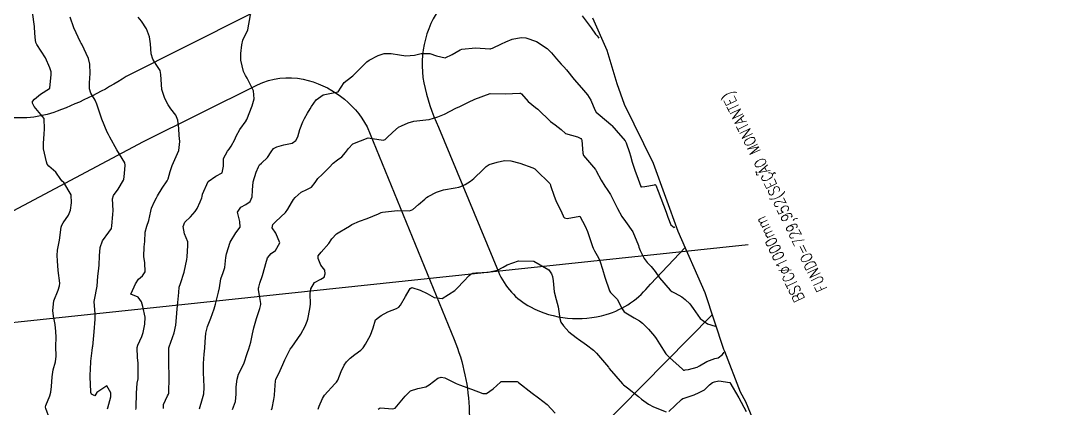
# Model space of a CAD drawing. Header units: metres. Extents: x 298520 to 308411, y 7433745 to 7450750.
# Drawn here: x 302910.7 to 303046.6, y 7441184 to 7441235.1 of the extents above; entities that cross this region are included whole.
import ezdxf

# ---------------------------------------------------------------- set-up
doc = ezdxf.new("R2010")
doc.units = ezdxf.units.M
doc.header["$LTSCALE"] = 10
doc.linetypes.add('CONTINUO', pattern=[0])
for name, color, linetype in [('Area', 45, 'Continuous'), ('Curvas de Nivel 1m', 11, 'Continuous'), ('Curvas de Nivel 5m', 15, 'Continuous'), ('TEXTO', 45, 'Continuous'), ('Vias Primárias', 230, 'Continuous')]:
    doc.layers.add(name, color=color, linetype=linetype)
doc.styles.add('ROMANS', font='romans', dxfattribs={"height": 0.2})

msp = doc.modelspace()

# ---------------------------------------------------------------- linework, layer by layer
at = {"layer": 'Area'}
msp.add_polyline3d([(302986.04, 7441235.45, 750.54), (302987.92, 7441231.18, 750.73), (302989.25, 7441226.82, 751.05), (302990.19, 7441224.07, 751.23), (302994.01, 7441216.33, 751.47), (302997.26, 7441207.38, 751.73), (303000.82, 7441199.3, 752.3), (303003.29, 7441191.83, 752.9), (303003.42, 7441191.54, 752.99), (303005.46, 7441186.18, 754.27), (303006.16, 7441184.91, 754.44), (303010.99, 7441173.2, 754.38), (303014.95, 7441163.27, 757.18), (303019.56, 7441152.74, 760.98), (303021.15, 7441147.99, 761.16), (303022.28, 7441144.72, 760.1), (303023.51, 7441142.16, 760.13), (303029.31, 7441128.31, 762.42), (303030.5, 7441124.9, 762.73), (303032.35, 7441120.65, 762.82), (303034.66, 7441114.65, 762), (303037.35, 7441108.66, 762.37), (303045.88, 7441091.51, 762.52), (303046.58, 7441090.16, 762.29)], dxfattribs=at)
at = {"layer": 'Curvas de Nivel 1m', "flags": 128}
for points, elevation in [([(302914.54, 7441182.68), (302914.05, 7441184.02), (302914.01, 7441184.18), (302914.01, 7441184.23), (302914.06, 7441184.38), (302914.58, 7441185.67), (302914.72, 7441186.17), (302914.81, 7441186.89), (302914.87, 7441188.17), (302915.03, 7441189.09), (302915.34, 7441190.16), (302915.41, 7441190.88), (302915.39, 7441192.16), (302915.41, 7441193.41), (302915.39, 7441194.16), (302915.3, 7441195.05), (302915.08, 7441196.17), (302914.97, 7441196.93), (302915.11, 7441198.17), (302915.66, 7441199.58), (302915.87, 7441200.16), (302915.88, 7441200.52), (302915.68, 7441202.16), (302915.58, 7441203.46), (302915.56, 7441204.16), (302915.61, 7441204.85), (302915.84, 7441206.16), (302916.06, 7441207.87), (302916.16, 7441208.15), (302916.35, 7441208.45), (302917.05, 7441209.45), (302917.29, 7441210.14), (302917.44, 7441211.07), (302917.4, 7441212.14), (302916.41, 7441213.75), (302916.2, 7441213.94), (302916.01, 7441214.16), (302915.36, 7441215.11), (302914.43, 7441215.92), (302914.24, 7441216.18), (302914.12, 7441216.5), (302913.75, 7441218.19), (302913.74, 7441218.92), (302913.82, 7441220.19), (302913.9, 7441220.78), (302913.85, 7441222.19), (302912.53, 7441223.79), (302912.29, 7441224.2), (302912.31, 7441224.43), (302912.54, 7441224.76), (302913.35, 7441225.39), (302914.55, 7441226.13), (302914.58, 7441226.18), (302914.77, 7441227.99), (302914.77, 7441228.18), (302914.75, 7441228.34), (302914.59, 7441228.88), (302914.03, 7441230.19), (302912.86, 7441231.96), (302912.75, 7441232.2), (302912.64, 7441232.87), (302912.56, 7441234.2), (302912.54, 7441234.31), (302912.32, 7441236.2)], 747), ([(302922.18, 7441183.95), (302922.22, 7441184.08), (302922.6, 7441185.55), (302922.62, 7441186.07), (302922.09, 7441186.99), (302920.78, 7441186.1), (302920.52, 7441185.65), (302920.08, 7441185.91), (302920, 7441186.11), (302919.98, 7441186.22), (302919.88, 7441188.11), (302919.88, 7441188.34), (302919.97, 7441190.11), (302919.98, 7441190.25), (302920.15, 7441191.63), (302920.21, 7441192.05), (302920.22, 7441192.11), (302920.23, 7441192.18), (302920.4, 7441194.11), (302920.54, 7441195.76), (302920.56, 7441196.1), (302920.55, 7441196.45), (302920.41, 7441198.11), (302920.44, 7441198.32), (302920.82, 7441200.1), (302920.92, 7441201.44), (302920.98, 7441202.1), (302921.08, 7441202.9), (302921.11, 7441204.1), (302921.21, 7441205.2), (302921.52, 7441206.09), (302922.33, 7441207.23), (302922.68, 7441207.73), (302922.75, 7441208.08), (302922.87, 7441209.56), (302922.92, 7441210.07), (302922.84, 7441211.62), (302922.97, 7441212.07), (302923.59, 7441212.88), (302924.28, 7441214.06), (302924.31, 7441214.16), (302924.42, 7441214.97), (302924.5, 7441216.06), (302924.44, 7441216.38), (302923.42, 7441218.07), (302922.48, 7441219.72), (302922.31, 7441220.08), (302922.15, 7441220.42), (302921.42, 7441222.09), (302920.92, 7441223.7), (302920.79, 7441224.1), (302920.54, 7441224.6), (302919.99, 7441225.55), (302919.8, 7441226.11), (302919.8, 7441226.88), (302919.89, 7441228.11), (302919.85, 7441229.37), (302919.67, 7441230.11), (302918.78, 7441231.97), (302918.7, 7441232.13), (302918.68, 7441232.17), (302918.63, 7441232.24), (302917.76, 7441234.14), (302917.27, 7441235.54)], 748), ([(302925.91, 7441183.89), (302925.93, 7441184.03), (302925.94, 7441184.14), (302925.97, 7441186.03), (302926.1, 7441187.32), (302926.2, 7441187.93), (302926.21, 7441188.03), (302926.21, 7441189.94), (302926.21, 7441190.03), (302926.13, 7441190.69), (302926.08, 7441192.03), (302926.16, 7441192.36), (302926.71, 7441193.48), (302926.88, 7441194.02), (302927.11, 7441195.1), (302927.13, 7441196.02), (302926.83, 7441197.42), (302926.64, 7441198.03), (302926.23, 7441198.66), (302925.25, 7441199.06), (302925.68, 7441200.04), (302925.88, 7441200.41), (302926.26, 7441201.05), (302926.8, 7441201.49), (302927.13, 7441202.02), (302927.1, 7441203.2), (302926.97, 7441204.02), (302927.02, 7441205.31), (302927.09, 7441206.02), (302927.14, 7441207.21), (302927.35, 7441208.02), (302927.61, 7441208.76), (302927.88, 7441210.01), (302927.98, 7441210.4), (302928.38, 7441211.27), (302928.63, 7441211.77), (302928.76, 7441212.01), (302929.39, 7441213.01), (302930.02, 7441213.99), (302930.15, 7441214.26), (302930.42, 7441215.2), (302930.68, 7441215.99), (302931.22, 7441217.21), (302931.58, 7441217.97), (302931.69, 7441219.18), (302931.62, 7441219.97), (302931.57, 7441220.9), (302931.43, 7441221.98), (302931.16, 7441222.62), (302930.53, 7441223.46), (302930.15, 7441223.99), (302929.72, 7441224.82), (302929.34, 7441226), (302929.23, 7441227.34), (302929.21, 7441228), (302929.09, 7441228.51), (302928.6, 7441229.3), (302928.13, 7441230.01), (302927.92, 7441230.71), (302927.82, 7441232.02), (302927.7, 7441232.96), (302927.31, 7441234.02), (302926.66, 7441235.02), (302926.19, 7441235.56)], 749), ([(302934.29, 7441183.94), (302934.68, 7441185.33), (302934.85, 7441185.93), (302934.91, 7441186.75), (302934.84, 7441187.93), (302934.81, 7441188.63), (302934.83, 7441189.93), (302934.92, 7441191.15), (302934.99, 7441191.93), (302935.03, 7441192.8), (302935.1, 7441193.93), (302935.32, 7441194.79), (302935.78, 7441195.92), (302936.22, 7441197.12), (302936.39, 7441197.73), (302936.44, 7441197.91), (302936.8, 7441199.34), (302936.9, 7441199.9), (302937.09, 7441201.07), (302937.38, 7441201.9), (302937.61, 7441202.56), (302937.77, 7441203.9), (302937.83, 7441204.37), (302938.31, 7441205.89), (302939.08, 7441207.14), (302939.62, 7441207.88), (302939.61, 7441208.62), (302939.28, 7441209.88), (302939.71, 7441210.53), (302940.38, 7441210.86), (302940.96, 7441211.28), (302941.22, 7441211.86), (302941.28, 7441212.74), (302941.35, 7441213.86), (302941.73, 7441215.15), (302942.04, 7441215.85), (302942.2, 7441216.08), (302942.44, 7441216.31), (302943.23, 7441217.05), (302943.72, 7441217.83), (302944.05, 7441218.24), (302944.47, 7441218.48), (302945.38, 7441218.71), (302946.47, 7441218.96), (302946.96, 7441219.3), (302947.25, 7441219.78), (302947.51, 7441220.76), (302947.87, 7441221.78), (302948.09, 7441222.2), (302948.52, 7441222.92), (302948.84, 7441223.45), (302949.03, 7441223.76), (302949.66, 7441224.64), (302950.55, 7441225.3), (302952.55, 7441225.72), (302953.34, 7441226.94), (302954.31, 7441227.7), (302954.48, 7441227.81), (302954.58, 7441227.9), (302956.31, 7441229.67), (302956.61, 7441229.9), (302957.79, 7441230.48), (302958.61, 7441230.74), (302959.5, 7441230.75), (302960.61, 7441230.57), (302961.45, 7441230.46), (302962.61, 7441230.54), (302963.46, 7441230.74), (302964.61, 7441230.77), (302965.5, 7441230.46), (302966.61, 7441230.21), (302967.54, 7441230.61), (302968.62, 7441231.26), (302968.83, 7441231.32), (302970.62, 7441231.51), (302972.52, 7441231.38), (302972.62, 7441231.39), (302972.69, 7441231.41), (302972.86, 7441231.48), (302974.06, 7441232.03), (302974.64, 7441232.3), (302975.45, 7441232.64), (302976.64, 7441232.87), (302977.24, 7441232.83), (302978.64, 7441232.35), (302980.07, 7441231.4), (302980.62, 7441230.86), (302981.29, 7441230.06), (302981.89, 7441229.37), (302982.24, 7441229), (302982.6, 7441228.59), (302983.6, 7441227.35), (302984.57, 7441226.23), (302985.38, 7441225.33), (302985.82, 7441224.61), (302986.33, 7441223.32), (302986.53, 7441223.04), (302988.14, 7441221.67), (302988.5, 7441221.35), (302988.57, 7441221.29), (302989.15, 7441220.63), (302990.32, 7441219.27), (302990.48, 7441219), (302990.92, 7441217.71), (302991.03, 7441217.26), (302991.25, 7441216.46), (302991.66, 7441215.25), (302991.86, 7441214.68), (302992.39, 7441213.25), (302992.41, 7441213.21), (302992.48, 7441213.18), (302992.94, 7441213.24), (302994.19, 7441213.45), (302994.28, 7441213.5), (302994.36, 7441213.4), (302994.69, 7441212.64), (302995.71, 7441209.86), (302995.93, 7441209.2), (302996.35, 7441208.19), (302996.8, 7441207.85), (302996.85, 7441207.94)], 751), ([(302938.61, 7441183.88), (302939.02, 7441184.93), (302939.13, 7441185.88), (302939.13, 7441186.85), (302939.24, 7441187.88), (302939.44, 7441188.54), (302940.12, 7441189.87), (302940.61, 7441191.4), (302940.78, 7441191.86), (302941.05, 7441192.74), (302941.27, 7441193.85), (302941.43, 7441194.61), (302941.79, 7441195.85), (302942.22, 7441197.16), (302942.38, 7441197.68), (302942.38, 7441197.84), (302942.23, 7441198.62), (302942.04, 7441199.64), (302942.06, 7441199.84), (302942.1, 7441199.99), (302942.25, 7441200.52), (302942.58, 7441201.52), (302942.69, 7441201.84), (302943.02, 7441203.1), (302943.25, 7441203.83), (302943.72, 7441204.41), (302944.3, 7441204.82), (302944.85, 7441205.81), (302944.33, 7441207.1), (302943.87, 7441207.82), (302943.94, 7441208.23), (302944.35, 7441208.62), (302945.62, 7441209.8), (302945.93, 7441210.24), (302946.38, 7441211.11), (302946.65, 7441211.52), (302946.87, 7441211.79), (302947.69, 7441212.49), (302948.4, 7441212.83), (302949.01, 7441213.16), (302949.5, 7441213.76), (302949.88, 7441214.3), (302950.42, 7441214.82), (302951.37, 7441215.74), (302951.87, 7441216.3), (302952.45, 7441216.77), (302953.01, 7441217.16), (302953.52, 7441217.71), (302953.91, 7441218.26), (302954.47, 7441218.86), (302956.48, 7441219.67), (302958.48, 7441219.35), (302958.71, 7441219.42), (302958.95, 7441219.65), (302959.73, 7441220.4), (302960.5, 7441221.04), (302960.88, 7441221.25), (302961.75, 7441221.61), (302962.52, 7441221.84), (302964.09, 7441222.01), (302964.52, 7441222.07), (302965.68, 7441222.41), (302966.53, 7441222.79), (302968.05, 7441223.54), (302968.54, 7441223.77), (302969.71, 7441224.35), (302970.55, 7441224.73), (302972.55, 7441225.48), (302974.55, 7441225.46), (302976.46, 7441225.54), (302976.55, 7441225.53), (302976.68, 7441225.44), (302977.57, 7441224.45), (302978.54, 7441223.66), (302978.85, 7441223.41), (302980.51, 7441221.81), (302981.12, 7441221.38), (302981.89, 7441220.76), (302982.49, 7441220.21), (302984.04, 7441219.79), (302984.49, 7441219.56), (302984.6, 7441219.45), (302984.64, 7441219.34), (302984.75, 7441217.62), (302984.85, 7441217.34), (302986.44, 7441215.46), (302986.53, 7441215.32), (302987.17, 7441214.06), (302987.64, 7441213.3), (302987.97, 7441212.86), (302988.4, 7441212.18), (302988.85, 7441211.29), (302989.3, 7441210.36), (302989.88, 7441209.27), (302990.36, 7441208.62), (302991.35, 7441207.26), (302992.09, 7441205.48), (302992.15, 7441205.25), (302992.31, 7441204.8), (302992.81, 7441203.75), (302993.24, 7441203.24), (302993.77, 7441202.71), (302994.28, 7441202.03), (302994.86, 7441201.21), (302996.25, 7441199.61), (302996.48, 7441199.43), (302996.92, 7441199.19), (302997.77, 7441198.7), (302998.23, 7441198.37), (302998.85, 7441197.78), (302999.29, 7441197.16), (303000.2, 7441195.85), (303001.18, 7441195.14), (303002.19, 7441194.86), (303002.26, 7441194.92)], 752), ([(302943.78, 7441183.82), (302943.85, 7441184.03), (302944.07, 7441185.19), (302944.17, 7441185.73), (302944.18, 7441185.82), (302944.28, 7441187.64), (302944.32, 7441187.82), (302944.9, 7441189.02), (302945.24, 7441189.81), (302945.52, 7441190.42), (302946.15, 7441191.66), (302946.2, 7441191.75), (302946.23, 7441191.8), (302946.44, 7441192.08), (302947.63, 7441193.78), (302948.18, 7441194.84), (302948.45, 7441195.51), (302948.53, 7441195.77), (302948.83, 7441197.15), (302948.89, 7441197.76), (302948.87, 7441199.14), (302948.93, 7441199.76), (302949.43, 7441200.58), (302950.26, 7441201.03), (302950.69, 7441201.32), (302950.84, 7441201.74), (302950.77, 7441202.23), (302950.28, 7441202.89), (302949.91, 7441203.75), (302949.93, 7441204.12), (302950.3, 7441204.58), (302951.33, 7441205.73), (302951.7, 7441206.35), (302952.33, 7441207.02), (302952.77, 7441207.28), (302953.49, 7441207.71), (302954.03, 7441208.02), (302954.35, 7441208.22), (302955.35, 7441208.69), (302956.36, 7441209.02), (302957.85, 7441209.66), (302958.2, 7441209.82), (302958.37, 7441209.85), (302959.95, 7441210.05), (302960.37, 7441210.07), (302961.92, 7441210.05), (302962.37, 7441210.21), (302963.13, 7441210.85), (302963.95, 7441211.58), (302964.19, 7441211.79), (302964.4, 7441211.94), (302965.47, 7441212.5), (302966.41, 7441212.81), (302967.95, 7441213.07), (302968.41, 7441213.16), (302968.69, 7441213.24), (302969.26, 7441213.52), (302969.98, 7441213.95), (302970.42, 7441214.28), (302971.63, 7441215.49), (302972.04, 7441215.89), (302972.44, 7441216.13), (302973.46, 7441216.45), (302974.45, 7441216.67), (302975.26, 7441216.64), (302976.45, 7441216.31), (302978.16, 7441215.69), (302978.44, 7441215.56), (302978.63, 7441215.41), (302980.42, 7441213.63), (302980.49, 7441213.47), (302980.52, 7441213.39), (302980.98, 7441211.96), (302981.22, 7441211.38), (302981.98, 7441209.76), (302982.15, 7441209.36), (302982.22, 7441209.23), (302982.36, 7441209.1), (302982.68, 7441209.03), (302984.36, 7441209.34), (302985.05, 7441208.03), (302985.38, 7441207.33), (302985.91, 7441205.73), (302986.01, 7441205.32), (302986.1, 7441205.11), (302986.31, 7441204.77), (302986.84, 7441203.85), (302987.06, 7441203.31), (302987.34, 7441202.36), (302987.64, 7441201.3), (302988.25, 7441199.5), (302988.39, 7441199.29), (302989.3, 7441198.35), (302989.84, 7441197.27), (302990.21, 7441196.74), (302991.53, 7441195.93), (302992.2, 7441195.55), (302992.6, 7441195.24), (302993.38, 7441194.43), (302994.18, 7441193.55), (302994.42, 7441193.22), (302994.85, 7441192.53), (302995.7, 7441191.2), (302996.15, 7441190.7), (302997.87, 7441189.17), (302998.02, 7441189.07), (302998.12, 7441189.07), (302998.21, 7441189.08), (302998.65, 7441189.16), (302999.83, 7441189.45), (303000.13, 7441189.61), (303001.07, 7441190.21), (303002.14, 7441190.57), (303002.58, 7441190.69), (303003.16, 7441191.1), (303003.38, 7441191.41)], 753), ([(302949.89, 7441183.92), (302950.06, 7441184.33), (302950.49, 7441185.33), (302950.74, 7441185.74), (302952.1, 7441187.24), (302952.34, 7441187.48), (302952.48, 7441187.72), (302952.94, 7441188.88), (302953.35, 7441189.71), (302953.66, 7441190.17), (302954.14, 7441190.63), (302954.73, 7441191.11), (302955.52, 7441191.69), (302955.85, 7441191.99), (302956.16, 7441192.46), (302956.78, 7441193.67), (302957.16, 7441194.64), (302957.48, 7441195.66), (302957.85, 7441196.01), (302958.2, 7441196.26), (302959.1, 7441196.75), (302960.22, 7441197.16), (302960.51, 7441197.34), (302960.74, 7441197.62), (302961.39, 7441198.77), (302961.9, 7441199.61), (302962.04, 7441199.81), (302962.25, 7441199.93), (302963.33, 7441199.59), (302964.24, 7441199.15), (302965.17, 7441198.64), (302966.23, 7441198.48), (302967.91, 7441199.53), (302968.08, 7441199.7), (302968.25, 7441199.88), (302969.04, 7441200.74), (302969.78, 7441201.51), (302970.05, 7441201.74), (302970.28, 7441201.83), (302970.66, 7441201.88), (302972.28, 7441201.98), (302973.53, 7441202.22), (302974.28, 7441202.62), (302974.81, 7441202.93), (302976.29, 7441203.44), (302978.29, 7441203.41), (302980.28, 7441202.27), (302980.62, 7441201.73), (302980.76, 7441201.38), (302980.84, 7441200.81), (302980.99, 7441199.38), (302981.26, 7441198.35), (302981.52, 7441197.38), (302981.71, 7441195.86), (302981.87, 7441195.37), (302982.19, 7441194.91), (302982.92, 7441194.1), (302983.89, 7441193.34), (302984.06, 7441193.23), (302984.17, 7441193.14), (302985.22, 7441192.38), (302986.16, 7441191.67), (302986.34, 7441191.51), (302986.54, 7441191.31), (302988.12, 7441189.43), (302988.24, 7441189.29), (302989.11, 7441188.28), (302989.97, 7441187.27), (302990.1, 7441187.14), (302990.62, 7441186.74), (302992.08, 7441185.59), (302992.49, 7441185.24), (302993.4, 7441184.56), (302994.06, 7441184.24), (302995.71, 7441183.55)], 754), ([(302996.06, 7441183.6), (302997.75, 7441185.17), (302997.93, 7441185.31), (302998.08, 7441185.36), (302999.43, 7441185.8), (303000.09, 7441186.09), (303000.76, 7441186.47), (303001.42, 7441187.14), (303001.83, 7441187.41), (303002.11, 7441187.53), (303002.65, 7441187.66), (303004.11, 7441187.43), (303005.31, 7441185.4), (303006.25, 7441183.59)], 754)]:
    msp.add_lwpolyline(points, dxfattribs=dict(at, elevation=elevation))
at = {"layer": 'Curvas de Nivel 5m', "flags": 128}
for points, elevation in [([(302929.53, 7441184), (302929.55, 7441184.51), (302930.08, 7441185.68), (302930.19, 7441185.88), (302930.23, 7441185.99), (302930.24, 7441186.14), (302930.31, 7441187.99), (302930.31, 7441188.2), (302930.23, 7441189.99), (302930.25, 7441191.89), (302930.26, 7441191.99), (302930.31, 7441192.14), (302930.97, 7441193.98), (302931.17, 7441195), (302931.24, 7441195.97), (302931.35, 7441197.11), (302931.45, 7441197.97), (302931.55, 7441199.29), (302931.63, 7441199.97), (302931.77, 7441200.45), (302932.27, 7441201.96), (302932.61, 7441203.63), (302932.65, 7441203.96), (302932.77, 7441205.49), (302932.75, 7441205.96), (302932.33, 7441207.02), (302932.13, 7441207.96), (302932.35, 7441208.56), (302933.08, 7441209.23), (302933.72, 7441209.95), (302933.96, 7441210.35), (302934.38, 7441211.23), (302934.58, 7441211.74), (302934.64, 7441211.94), (302934.7, 7441212.24), (302935.42, 7441213.92), (302936.42, 7441214.59), (302937.27, 7441215.06), (302937.45, 7441215.9), (302937.43, 7441216.92), (302937.98, 7441217.89), (302938.21, 7441218.15), (302938.47, 7441218.57), (302938.92, 7441219.44), (302939.13, 7441219.88), (302939.61, 7441220.77), (302940.41, 7441221.87), (302940.45, 7441221.93), (302940.51, 7441222.06), (302941.24, 7441223.86), (302941.48, 7441224.8), (302941.39, 7441225.86), (302940.58, 7441227.5), (302940.34, 7441227.87), (302940.07, 7441228.39), (302939.72, 7441229.88), (302939.74, 7441230.75), (302939.85, 7441231.88), (302940, 7441232.52), (302940.65, 7441233.87), (302941.01, 7441235.86)], 750), ([(302984.68, 7441235.7), (302985.86, 7441234.12), (302986.42, 7441233.32), (302986.65, 7441233.09), (302986.78, 7441232.93), (302986.85, 7441232.8)], 750), ([(302957.81, 7441183.9), (302958.06, 7441184.07), (302959.75, 7441183.94), (302960.06, 7441184.05), (302961.35, 7441185.61), (302962.08, 7441186.32), (302963.03, 7441186.65), (302964.09, 7441186.85), (302964.54, 7441187.13), (302965.08, 7441187.57), (302965.67, 7441188), (302966.11, 7441188.14), (302966.59, 7441188.04), (302967.56, 7441187.54), (302968.1, 7441187.28), (302968.5, 7441187.12), (302970.09, 7441186.55), (302971.61, 7441185.96), (302972.08, 7441185.96), (302972.97, 7441186.59), (302973.9, 7441187.46), (302974.01, 7441187.55), (302974.1, 7441187.57), (302975.99, 7441187.55), (302976.1, 7441187.54), (302976.18, 7441187.51), (302976.28, 7441187.44), (302978.08, 7441186.03), (302978.94, 7441185.4), (302980.06, 7441184.51), (302981.11, 7441183.38)], 755)]:
    msp.add_lwpolyline(points, dxfattribs=dict(at, elevation=elevation))
at = {"layer": 'TEXTO', "linetype": 'CONTINUO'}
msp.add_polyline3d([(302813.44, 7441185.13, 0), (303006.54, 7441205.6, 0)], dxfattribs=at)
at = {"layer": 'Vias Primárias'}
msp.add_lwpolyline([(302974.74, 7441258.58, -0.119519), (302972.55, 7441253.48, -0.078335), (302970.02, 7441251.02), (302968.26, 7441249.7), (302964.52, 7441247.85), (302924.63, 7441227.71, -0.052287), (302915.53, 7441223.15, -0.13242), (302908.42, 7441222.46, -0.272872), (302897.85, 7441231.34, -0.029524), (302895.71, 7441238.82, 0.04498), (302893.13, 7441246.86), (302892.25, 7441248.94), (302882.17, 7441268.28), (302865.69, 7441297.84), (302856.09, 7441316.73, -0.163088)], format="xyb", dxfattribs=at)
for points, elevation in [([(302882.27, 7441249.48), (302883.08, 7441248.12, -0.045625), (302885.93, 7441242.15, -0.049563), (302889.33, 7441229.12, -0.021718), (302890.76, 7441216.42, 0.000627), (302891.92, 7441200, 0.018776), (302893.08, 7441189.45, 0.057636), (302895.96, 7441178.72, 0.000768), (302899.71, 7441169.3, 0.004323), (302910.07, 7441144.01, 0.085211), (302914.69, 7441136.77, 0.211239), (302928.07, 7441130.84, 0.194865), (302943.83, 7441137.22, 0.013374), (302957.24, 7441150.91, 0.027172), (302958.24, 7441151.99), (302974.43, 7441168.61), (303001.8, 7441196.32)], 739.36), ([(302980.9, 7441246.46), (302972.28, 7441242.12, 0.099577), (302966.71, 7441237.76, 0.228533), (302963.83, 7441226.89, 0.063555), (302965.75, 7441221.04), (302973.64, 7441202.02, 0.174423), (302977.87, 7441197.38, 0.195557), (302987.82, 7441196.38, 0.158791), (302993.65, 7441200.37), (302998.22, 7441205.2)], 749.29)]:
    msp.add_lwpolyline(points, format="xyb", dxfattribs=dict(at, elevation=elevation))
msp.add_lwpolyline([(302906.34, 7441208.22), (302926.91, 7441219.18), (302941.92, 7441226.62, -0.169244), (302947.94, 7441227.37, -0.218195), (302956.37, 7441221.09), (302967.81, 7441193.09, -0.090446), (302969.81, 7441183.58, -0.16284), (302966.78, 7441173.64), (302953.37, 7441159.13), (302937.22, 7441142.68, -0.19934), (302929.94, 7441139.59, -0.316249), (302917.74, 7441148.03), (302908.04, 7441172.07), (302902.57, 7441189.33, -0.111459), (302901.64, 7441200.34, -0.202596)], format="xyb", close=True, dxfattribs=at)

# ---------------------------------------------------------------- texts
at = {"layer": 'TEXTO', "style": 'ROMANS', "width": 0.8}
for s, p in [('FUNDO=729,952(SEÇÃO MONTANTE)', (303016.99, 7441199.82)), ('BSTCØ1000mm', (303014.02, 7441198.48))]:
    msp.add_text(s, height=1.5, rotation=115.9075, dxfattribs=at).set_placement(p)

doc.saveas('drawing.dxf')
